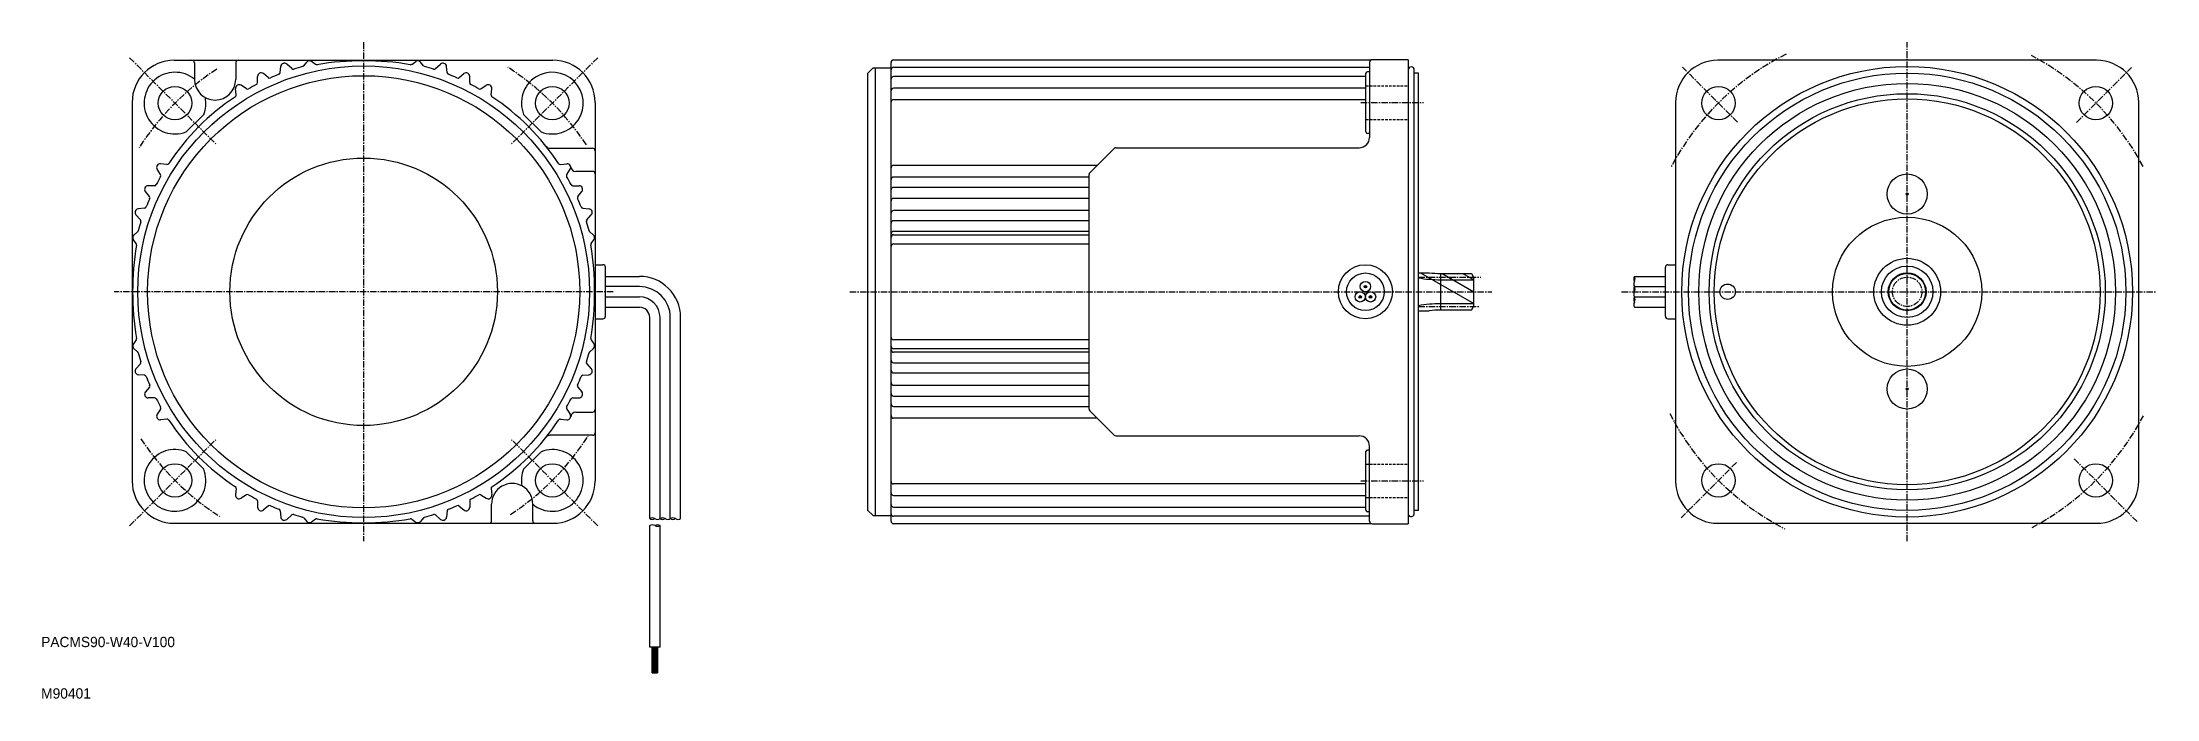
# Model space of a CAD drawing. Extents: x -83 to 327, y 63 to 191.
import ezdxf

# ---------------------------------------------------------------- set-up
doc = ezdxf.new("R2010")
doc.units = 0
doc.linetypes.add('CENTER', pattern=[2, 1.25, -0.25, 0.25, -0.25])
doc.linetypes.add('DASHED', pattern=[0.75, 0.5, -0.25])
doc.layers.get('0').update_dxf_attribs({"linetype": 'CONTINUOUS'})
doc.layers.add('CENTER', color=1, linetype='CENTER')

msp = doc.modelspace()

# ---------------------------------------------------------------- linework, layer by layer
at = {"color": 7, "linetype": 'CONTINUOUS'}
for p, q in [((-57.8, 187.52), (15.8, 187.52)), ((-53.87, 187.02), (-53.87, 183.79)), ((-45.87, 187.02), (-45.87, 183.79)), ((-37.24, 185.12), (-37.12, 186.32)), ((-34.98, 185.89), (-35.95, 186.77)), ((-32.65, 186.45), (-32.07, 187.15)), ((-30.36, 186.73), (-31.13, 187.28)), ((-11.64, 186.73), (-10.87, 187.28)), ((-9.35, 186.45), (-9.93, 187.15)), ((-7.02, 185.89), (-6.05, 186.77)), ((-4.76, 185.12), (-4.88, 186.32)), ((78, 186.02), (77, 185.02)), ((77, 100.02), (77, 185.02)), ((78, 186.02), (81.5, 186.02)), ((78.5, 99.02), (78.5, 186.02)), ((81.5, 97.94), (81.5, 187.1)), ((82, 187.6), (174.86, 187.6)), ((82, 186.16), (174.5, 186.16)), ((173.8, 173.59), (173.8, 184.99)), ((174.5, 185.29), (174.1, 185.29)), ((174.5, 187.12), (174.5, 172.52)), ((182, 187.62), (175, 187.62)), ((182, 187.62), (182, 97.42)), ((183.2, 99.42), (183.2, 185.62)), ((184, 185.02), (183.2, 185.02)), ((184, 100.02), (184, 185.02)), ((315.8, 187.52), (242.2, 187.52)), ((-45.76, 180.79), (-45.89, 181.99)), ((-43.8, 181.99), (-44.81, 182.65)), ((-41.61, 183.18), (-41.62, 184.38)), ((-39.54, 184.17), (-40.47, 184.93)), ((-2.46, 184.17), (-1.53, 184.93)), ((-0.39, 183.18), (-0.38, 184.38)), ((1.8, 181.99), (2.81, 182.65)), ((3.76, 180.79), (3.89, 181.99)), ((173.8, 184.35), (82, 184.35)), ((173.8, 182.1), (82, 182.1)), ((-66, 179.32), (-66, 105.72)), ((-52.09, 176.99), (-55.48, 173.6)), ((13.48, 173.6), (10.08, 176.99)), ((24, 179.32), (24, 105.72)), ((82, 179.88), (173.8, 179.88)), ((234, 179.32), (234, 105.72)), ((324, 105.72), (324, 179.32)), ((174.5, 173.29), (174.1, 173.29)), ((15.25, 170.42), (23.5, 170.42)), ((124.85, 170.37), (120.15, 165.67)), ((125.21, 170.52), (172.5, 170.52)), ((-60.47, 165.32), (-61.13, 166.33)), ((-59.27, 167.28), (-60.47, 167.41)), ((17.27, 167.28), (18.47, 167.41)), ((18.47, 165.32), (19.13, 166.33)), ((23.5, 165.92), (20.24, 165.92)), ((82, 167.1), (121.58, 167.1)), ((120, 164.83), (82, 164.83)), ((120, 119.73), (120, 165.31)), ((-62.65, 161.06), (-63.41, 161.99)), ((-61.66, 163.13), (-62.87, 163.14)), ((19.66, 163.13), (20.87, 163.14)), ((20.65, 161.06), (21.41, 161.99)), ((120, 162.81), (82, 162.81)), ((120, 160.68), (82, 160.68)), ((-64.38, 156.5), (-65.25, 157.47)), ((-63.6, 158.76), (-64.8, 158.64)), ((21.6, 158.76), (22.8, 158.64)), ((22.38, 156.5), (23.25, 157.47)), ((120, 158.29), (82, 158.29)), ((120, 156.34), (82, 156.34)), ((-65.21, 151.88), (-65.76, 152.64)), ((-64.93, 154.17), (-65.63, 153.59)), ((22.93, 154.17), (23.63, 153.59)), ((23.21, 151.88), (23.76, 152.64)), ((82, 154.27), (120, 154.27)), ((82, 153.6), (120, 153.6)), ((82, 151.84), (120, 151.84)), ((24, 147.77), (25.5, 147.77)), ((26, 137.77), (26, 147.27)), ((26, 145.52), (32.6, 145.52)), ((184, 146.19), (186.1, 146.19)), ((188.3, 146.09), (188.3, 138.95)), ((188.3, 146.09), (194.3, 146.09)), ((194.3, 146.09), (194.8, 145.23)), ((194.3, 146.09), (194.3, 146.09)), ((194.8, 139.81), (194.8, 145.23)), ((226, 145.52), (232, 145.52)), ((232, 137.77), (232, 147.27)), ((232.5, 147.77), (234, 147.77)), ((32.6, 143.52), (26, 143.52)), ((26, 141.52), (32.6, 141.52)), ((194.3, 138.95), (194.8, 139.81)), ((226, 143.52), (232, 143.52)), ((226, 141.52), (232, 141.52)), ((24, 137.27), (25.5, 137.27)), ((26, 139.52), (32.6, 139.52)), ((34.6, 98.42), (34.6, 137.52)), ((36.6, 98.42), (36.6, 137.52)), ((38.6, 98.42), (38.6, 137.52)), ((40.6, 98.42), (40.6, 137.52)), ((184, 138.84), (186.1, 138.84)), ((194.3, 138.95), (188.3, 138.95)), ((226, 139.52), (232, 139.52)), ((232.5, 137.27), (234, 137.27)), ((-65.21, 133.15), (-65.76, 132.39)), ((23.21, 133.15), (23.76, 132.39)), ((120, 133.2), (82, 133.2)), ((-64.93, 130.87), (-65.63, 131.45)), ((-64.38, 128.54), (-65.25, 127.56)), ((22.38, 128.54), (23.25, 127.56)), ((22.93, 130.87), (23.63, 131.45)), ((120, 131.44), (82, 131.44)), ((120, 130.77), (82, 130.77)), ((82, 128.7), (120, 128.7)), ((-63.6, 126.28), (-64.8, 126.4)), ((-62.65, 123.98), (-63.41, 123.04)), ((20.65, 123.98), (21.41, 123.04)), ((21.6, 126.28), (22.8, 126.4)), ((82, 126.75), (120, 126.75)), ((82, 124.35), (120, 124.35)), ((-61.66, 121.91), (-62.87, 121.9)), ((-60.47, 119.71), (-61.13, 118.71)), ((18.47, 119.71), (19.13, 118.71)), ((19.66, 121.91), (20.87, 121.9)), ((82, 122.23), (120, 122.23)), ((82, 120.21), (120, 120.21)), ((120.15, 119.37), (124.85, 114.67)), ((-59.27, 117.76), (-60.47, 117.63)), ((17.27, 117.76), (18.47, 117.63)), ((20.24, 119.12), (23.5, 119.12)), ((121.58, 117.94), (82, 117.94)), ((-52.09, 108.04), (-55.48, 111.43)), ((10.08, 108.04), (13.48, 111.43)), ((23.5, 114.62), (15.25, 114.62)), ((125.21, 114.52), (172.5, 114.52)), ((173.8, 100.05), (173.8, 111.45)), ((174.5, 111.75), (174.1, 111.75)), ((174.5, 97.92), (174.5, 112.52)), ((-45.76, 104.25), (-45.89, 103.05)), ((-43.8, 103.05), (-44.81, 102.39)), ((1.8, 103.05), (2.81, 102.39)), ((3.76, 104.25), (3.89, 103.05)), ((173.8, 105.16), (82, 105.16)), ((82, 102.94), (173.8, 102.94)), ((-41.61, 101.86), (-41.62, 100.65)), ((-39.54, 100.87), (-40.47, 100.11)), ((-37.24, 99.92), (-37.12, 98.72)), ((-34.98, 99.14), (-35.95, 98.26)), ((-7.02, 99.14), (-6.05, 98.26)), ((-4.76, 99.92), (-4.88, 98.72)), ((-2.46, 100.87), (-1.53, 100.11)), ((-0.39, 101.86), (-0.38, 100.65)), ((3.87, 98.02), (3.87, 101.25)), ((11.87, 98.02), (11.87, 101.25)), ((77, 100.02), (78, 99.02)), ((78, 99.02), (81.5, 99.02)), ((82, 100.68), (173.8, 100.68)), ((174.5, 98.88), (82, 98.88)), ((174.5, 99.75), (174.1, 99.75)), ((184, 100.02), (183.2, 100.02)), ((-57.8, 97.52), (15.8, 97.52)), ((-32.65, 98.59), (-32.07, 97.88)), ((-30.36, 98.3), (-31.13, 97.76)), ((-11.64, 98.3), (-10.87, 97.76)), ((-9.35, 98.59), (-9.93, 97.88)), ((34.6, 73.42), (34.6, 97.08)), ((36.6, 73.42), (36.6, 97.08)), ((174.86, 97.44), (82, 97.44)), ((175, 97.42), (182, 97.42)), ((242.2, 97.52), (315.8, 97.52)), ((36.6, 73.42), (34.6, 73.42)), ((35.1, 68.42), (35.1, 73.42)), ((36.1, 73.42), (36.1, 68.42)), ((35.1, 68.42), (36.1, 68.42))]:
    msp.add_line(p, q, dxfattribs=at)
at = {"color": 3, "linetype": 'DASHED'}
for p, q in [((173.8, 182.54), (182, 182.54)), ((173.8, 176.04), (182, 176.04)), ((173.8, 109), (182, 109)), ((173.8, 102.5), (182, 102.5))]:
    msp.add_line(p, q, dxfattribs=at)
at = {"color": 3, "linetype": 'CONTINUOUS'}
for p, q in [((184.43, 146.19), (194.8, 140.21)), ((188.3, 144.85), (194.8, 144.85)), ((188.61, 146.09), (194.8, 142.52)), ((192.61, 146.09), (194.8, 144.83)), ((194.8, 140.18), (188.3, 140.18)), ((35.1, 73.33), (35.19, 73.42)), ((35.1, 73.19), (35.33, 73.42)), ((35.1, 73.05), (35.47, 73.42)), ((35.1, 72.9), (35.61, 73.42)), ((35.1, 72.76), (35.76, 73.42)), ((35.1, 72.62), (35.9, 73.42)), ((35.1, 72.48), (36.04, 73.42)), ((35.1, 72.34), (36.1, 73.34)), ((35.1, 72.2), (36.1, 73.2)), ((35.1, 72.06), (36.1, 73.06)), ((35.1, 71.91), (36.1, 72.91)), ((35.1, 71.77), (36.1, 72.77)), ((35.1, 71.63), (36.1, 72.63)), ((35.1, 71.49), (36.1, 72.49)), ((35.1, 71.35), (36.1, 72.35)), ((35.1, 71.21), (36.1, 72.21)), ((35.1, 71.07), (36.1, 72.07)), ((35.1, 70.92), (36.1, 71.92)), ((35.1, 70.78), (36.1, 71.78)), ((35.1, 70.64), (36.1, 71.64)), ((35.1, 70.5), (36.1, 71.5)), ((35.1, 70.36), (36.1, 71.36)), ((35.1, 70.22), (36.1, 71.22)), ((35.1, 70.08), (36.1, 71.08)), ((35.1, 69.93), (36.1, 70.93)), ((35.1, 69.79), (36.1, 70.79)), ((35.1, 69.65), (36.1, 70.65)), ((35.1, 69.51), (36.1, 70.51)), ((35.1, 69.37), (36.1, 70.37)), ((35.1, 69.23), (36.1, 70.23)), ((35.1, 69.09), (36.1, 70.09)), ((35.1, 68.94), (36.1, 69.94)), ((35.1, 68.8), (36.1, 69.8)), ((35.1, 68.66), (36.1, 69.66)), ((35.1, 68.52), (36.1, 69.52)), ((35.14, 68.42), (36.1, 69.38)), ((35.28, 68.42), (36.1, 69.24)), ((35.42, 68.42), (36.1, 69.1)), ((35.56, 68.42), (36.1, 68.95)), ((35.71, 68.42), (36.1, 68.81)), ((35.85, 68.42), (36.1, 68.67)), ((35.99, 68.42), (36.1, 68.53))]:
    msp.add_line(p, q, dxfattribs=at)
at = {"color": 7, "linetype": 'CONTINUOUS'}
for centre, radius in [((-21, 142.52), 43.9), ((279, 142.52), 43.8), ((279, 142.52), 42.5), ((-21, 142.52), 42), ((-57.67, 179.19), 3.25), ((15.67, 179.19), 3.25), ((279, 142.52), 40.5), ((242.33, 179.19), 3.25), ((279, 142.52), 38.5), ((315.67, 179.19), 3.25), ((279, 142.52), 37.5), ((-21, 142.52), 26), ((279, 161.52), 3.9), ((279, 161.52), 0.2), ((279, 142.52), 14.5), ((279, 142.52), 6.5), ((173.7, 142.52), 5.25), ((173.7, 142.52), 3.65), ((173.7, 143.52), 1), ((244.1, 142.52), 1.5), ((279, 142.52), 5), ((279, 142.52), 3.68), ((279, 142.52), 3.57), ((172.7, 141.52), 1), ((172.7, 141.52), 0.25), ((172.7, 141.52), 0.2), ((172.7, 141.52), 0.15), ((172.7, 141.52), 0.1), ((173.7, 143.52), 0.25), ((173.7, 143.52), 0.2), ((173.7, 143.52), 0.15), ((173.7, 143.52), 0.1), ((174.7, 141.52), 1), ((174.7, 141.52), 0.25), ((174.7, 141.52), 0.2), ((174.7, 141.52), 0.15), ((174.7, 141.52), 0.1), ((279, 123.62), 3.9), ((279, 123.62), 0.2), ((-57.67, 105.85), 3.25), ((15.67, 105.85), 3.25), ((242.33, 105.85), 3.25), ((315.67, 105.85), 3.25)]:
    msp.add_circle(centre, radius, dxfattribs=at)
for centre, radius, start, end in [((-57.8, 179.32), 8.2, 90, 180), ((-57.67, 179.19), 6, 50.6551, 291.4463), ((-54.37, 187.02), 0.5, 0, 90), ((-45.37, 187.02), 0.5, 90, 180), ((-40.92, 184.39), 0.7, 50.6231, 180.3765), ((-37.63, 185.16), 0.4, 291.3892, 354.3906), ((-36.42, 186.25), 0.7, 48.0225, 174.3839), ((-34.71, 186.19), 0.4, 228.0202, 287.5198), ((-20.9, 142.42), 45.5, 105.2341, 107.5113), ((-32.96, 186.71), 0.4, 285.235, 320.4072), ((-31.53, 186.71), 0.7, 54.448, 140.4082), ((-30.13, 187.06), 0.4, 234.4507, 279.4246), ((-21, 132.62), 54.8, 90.0005, 99.5254), ((-21, 132.62), 54.8, 80.4744, 89.9993), ((-11.87, 187.06), 0.4, 260.5754, 305.546), ((-10.47, 186.71), 0.7, 39.6033, 125.5472), ((-9.04, 186.71), 0.4, 219.5928, 254.765), ((-21.1, 142.42), 45.5, 72.4887, 74.7658), ((-7.29, 186.19), 0.4, 252.4845, 311.9798), ((-5.58, 186.25), 0.7, 5.6243, 131.9775), ((-4.37, 185.16), 0.4, 185.5951, 248.6056), ((-1.08, 184.39), 0.7, 359.6153, 129.3769), ((15.67, 179.19), 6, 248.5579, 201.4421), ((15.8, 179.32), 8.2, 0, 90), ((82, 187.1), 0.5, 90.0002, 180), ((82, 185.66), 0.5, 90, 179.9885), ((174.1, 184.99), 0.3, 90, 180), ((175, 187.12), 0.5, 90, 180), ((182.6, 185.62), 0.6, 0, 180), ((242.2, 179.32), 8.2, 90, 180), ((315.8, 179.32), 8.2, 0, 90), ((-49.87, 183.79), 4, 180, 359.9986), ((-45.2, 182.07), 0.7, 56.6141, 186.3818), ((-43.58, 182.32), 0.4, 236.6158, 299.6152), ((-20.9, 142.42), 45.5, 117.3827, 119.6182), ((-42.01, 183.18), 0.4, 297.4043, 0.4011), ((-39.29, 184.47), 0.4, 230.6199, 293.6236), ((-20.9, 142.42), 45.5, 111.3827, 113.6179), ((-21.1, 142.42), 45.5, 66.3821, 68.6172), ((-2.71, 184.47), 0.4, 246.3895, 309.4003), ((0.01, 183.18), 0.4, 179.5989, 242.6023), ((-21.1, 142.42), 45.5, 60.3818, 62.6172), ((1.58, 182.32), 0.4, 240.3653, 303.3842), ((3.2, 182.07), 0.7, 353.6191, 123.3745), ((82, 183.85), 0.5, 90, 180), ((82, 181.6), 0.5, 90, 180), ((-20.9, 142.42), 45.5, 123.3816, 146.6222), ((-57.67, 179.19), 6, 338.5554, 10.3558), ((-46.16, 180.75), 0.4, 303.382, 6.3806), ((4.16, 180.75), 0.4, 173.6194, 236.6178), ((-21.1, 142.42), 45.5, 33.3785, 56.6178), ((82, 179.38), 0.5, 90.0115, 180), ((174.1, 173.59), 0.3, 180, 270), ((15.25, 171.42), 1, 218.5775, 269.9943), ((23.5, 169.92), 0.5, 0, 90), ((125.21, 170.02), 0.5, 90, 135), ((172.5, 172.52), 2, 270, 0), ((-20.9, 142.42), 45.5, 150.3823, 152.6176), ((-60.55, 166.71), 0.7, 83.6182, 213.3859), ((-60.8, 165.1), 0.4, 330.3777, 33.3842), ((-59.23, 167.67), 0.4, 263.6124, 326.6039), ((17.23, 167.67), 0.4, 213.392, 276.4019), ((18.8, 165.1), 0.4, 146.6158, 209.6223), ((-21.1, 142.42), 45.5, 27.3823, 29.6175), ((18.55, 166.71), 0.7, 326.6141, 96.3818), ((20.24, 166.92), 1, 186.8926, 270), ((23.5, 165.42), 0.5, 0, 90), ((82, 166.6), 0.5, 90, 180), ((82, 164.33), 0.5, 90, 180), ((120.5, 165.31), 0.5, 135, 180), ((-62.87, 162.44), 0.7, 89.6235, 219.3769), ((-20.9, 142.42), 45.5, 156.3825, 158.6176), ((-62.96, 160.81), 0.4, 336.3895, 39.3912), ((-61.66, 163.53), 0.4, 269.5989, 332.5957), ((19.66, 163.53), 0.4, 207.3977, 270.4011), ((20.96, 160.81), 0.4, 140.6108, 203.6236), ((-21.1, 142.42), 45.5, 21.3822, 23.6173), ((20.87, 162.44), 0.7, 320.6231, 90.3847), ((82, 162.31), 0.5, 90, 180), ((82, 160.18), 0.5, 90, 180), ((-64.73, 157.94), 0.7, 95.6161, 221.983), ((-64.67, 156.23), 0.4, 342.4982, 41.9904), ((-63.64, 159.15), 0.4, 275.5951, 338.6056), ((21.64, 159.15), 0.4, 201.3892, 264.3906), ((22.67, 156.23), 0.4, 138.0096, 197.5062), ((22.73, 157.94), 0.7, 318.0225, 84.3839), ((82, 157.79), 0.5, 90, 180), ((82, 155.84), 0.5, 90, 180), ((-65.19, 153.05), 0.7, 129.5981, 215.552), ((-65.19, 154.48), 0.4, 309.5947, 344.7687), ((-20.9, 142.42), 45.5, 162.4891, 164.7664), ((-21.1, 142.42), 45.5, 15.2335, 17.5108), ((23.19, 154.48), 0.4, 195.235, 230.4163), ((23.19, 153.05), 0.7, 324.4528, 50.4019), ((82, 153.77), 0.5, 90, 180), ((82, 153.1), 0.5, 90, 180), ((-11.11, 142.52), 54.79, 170.4747, 189.5253), ((-65.54, 151.65), 0.4, 350.5754, 35.546), ((23.54, 151.65), 0.4, 144.454, 189.4246), ((-30.9, 142.52), 54.8, 0.0001, 9.525), ((82, 151.34), 0.5, 90, 180), ((25.5, 147.27), 0.5, 0, 90), ((32.6, 137.52), 8, 0, 90), ((188.3, 169.85), 23.76, 264.6894, 270), ((226.87, 145.02), 1, 150, 210), ((226.87, 144.02), 1, 150, 210), ((225.13, 145.02), 1, 330, 30), ((232.5, 147.27), 0.5, 90, 180), ((-30.9, 142.52), 54.8, 350.475, 359.9999), ((32.6, 137.52), 6, 0, 90), ((32.6, 137.52), 4, 0, 90), ((226.87, 143.02), 1, 150, 210), ((226.87, 142.02), 1, 150, 210), ((226.87, 141.02), 1, 150, 210), ((226.87, 140.02), 1, 150, 210), ((225.13, 143.02), 1, 330, 30), ((225.13, 141.02), 1, 330, 30), ((25.5, 137.77), 0.5, 270, 0), ((32.6, 137.52), 2, 0, 90), ((188.3, 115.18), 23.76, 90, 95.3106), ((232.5, 137.77), 0.5, 180, 270), ((-65.19, 131.99), 0.7, 144.448, 230.4019), ((-65.54, 133.39), 0.4, 324.4423, 9.4105), ((23.54, 133.39), 0.4, 170.5895, 215.5577), ((23.19, 131.99), 0.7, 309.5981, 35.5472), ((82, 133.7), 0.5, 180, 270), ((82, 131.94), 0.5, 180, 270), ((-64.73, 127.1), 0.7, 138.017, 264.3847), ((-65.19, 130.56), 0.4, 15.2313, 50.3962), ((-20.9, 142.62), 45.5, 195.2337, 197.5108), ((-64.67, 128.81), 0.4, 318.0096, 17.5155), ((22.67, 128.81), 0.4, 162.4802, 221.9904), ((-21.1, 142.62), 45.5, 342.4892, 344.7665), ((23.19, 130.56), 0.4, 129.5837, 164.7512), ((22.73, 127.1), 0.7, 275.6161, 41.9775), ((82, 131.27), 0.5, 180, 270), ((82, 129.2), 0.5, 180, 270), ((-63.64, 125.88), 0.4, 21.3944, 84.4049), ((-20.9, 142.62), 45.5, 201.3823, 203.6175), ((-62.96, 124.23), 0.4, 320.6199, 23.6236), ((20.96, 124.23), 0.4, 156.3895, 219.4003), ((-21.1, 142.62), 45.5, 336.3826, 338.6177), ((21.64, 125.88), 0.4, 95.6094, 158.6108), ((82, 127.25), 0.5, 180, 270), ((82, 124.85), 0.5, 180, 270), ((-62.87, 122.6), 0.7, 140.6231, 270.3765), ((-61.66, 121.51), 0.4, 27.3916, 90.4011), ((-20.9, 142.62), 45.5, 207.3823, 209.6176), ((-60.8, 119.93), 0.4, 326.6158, 29.6223), ((18.8, 119.93), 0.4, 150.3777, 213.3842), ((-21.1, 142.62), 45.5, 330.3824, 332.6177), ((19.66, 121.51), 0.4, 89.5989, 152.6023), ((20.87, 122.6), 0.7, 269.6153, 39.3769), ((23.5, 119.62), 0.5, 270, 0), ((82, 122.73), 0.5, 180, 270), ((82, 120.71), 0.5, 180, 270), ((120.5, 119.73), 0.5, 180, 225), ((-60.55, 118.32), 0.7, 146.621, 276.3809), ((-59.23, 117.36), 0.4, 33.3842, 96.3876), ((-20.9, 142.62), 45.5, 213.3808, 236.618), ((-21.1, 142.62), 45.5, 303.3822, 326.6209), ((17.23, 117.36), 0.4, 83.5981, 146.596), ((18.55, 118.32), 0.7, 263.6182, 33.3859), ((20.24, 118.12), 1, 90, 173.1074), ((23.5, 115.12), 0.5, 270, 0), ((82, 118.44), 0.5, 180, 270), ((-57.67, 105.85), 6, 68.5554, 21.4446), ((15.67, 105.85), 6, 230.6545, 111.4396), ((15.25, 113.62), 1, 90.0057, 141.4225), ((125.21, 115.02), 0.5, 225, 270), ((172.5, 112.52), 2, 0, 90), ((174.1, 111.45), 0.3, 90, 180), ((15.67, 105.85), 6, 158.5587, 190.3547), ((-57.8, 105.72), 8.2, 180, 270), ((-46.16, 104.29), 0.4, 353.6189, 56.618), ((-45.2, 102.97), 0.7, 173.6101, 303.3859), ((-43.58, 102.72), 0.4, 60.3777, 123.3842), ((-20.9, 142.62), 45.5, 240.382, 242.6173), ((-21.1, 142.62), 45.5, 297.3828, 299.6182), ((1.58, 102.72), 0.4, 56.6158, 119.6277), ((3.2, 102.97), 0.7, 236.621, 6.3809), ((4.16, 104.29), 0.4, 123.3822, 186.3806), ((7.87, 101.25), 4, 359.9986, 180), ((15.8, 105.72), 8.2, 270, 0), ((82, 105.66), 0.5, 180, 269.9885), ((82, 103.44), 0.5, 180, 270), ((242.2, 105.72), 8.2, 180, 270), ((315.8, 105.72), 8.2, 270, 0), ((-42.01, 101.86), 0.4, 359.5989, 62.5957), ((-40.92, 100.65), 0.7, 179.6153, 309.3769), ((-39.29, 100.56), 0.4, 66.3706, 129.3892), ((-20.9, 142.62), 45.5, 246.3822, 248.6173), ((-37.63, 99.88), 0.4, 5.5951, 68.6056), ((-36.42, 98.79), 0.7, 185.6161, 311.983), ((-34.71, 98.85), 0.4, 72.4845, 131.9798), ((-20.9, 142.62), 45.5, 252.4887, 254.766), ((-32.96, 98.33), 0.4, 39.5928, 74.765), ((-9.04, 98.33), 0.4, 105.2313, 140.3962), ((-21.1, 142.62), 45.5, 285.2342, 287.5113), ((-7.29, 98.85), 0.4, 48.0298, 107.5155), ((-5.58, 98.79), 0.7, 228.0225, 354.3839), ((-4.37, 99.88), 0.4, 111.3892, 174.3906), ((-21.1, 142.62), 45.5, 291.3828, 293.6179), ((-2.71, 100.56), 0.4, 50.6088, 113.6105), ((-1.08, 100.65), 0.7, 230.6179, 0.3847), ((0.01, 101.86), 0.4, 117.4043, 180.4011), ((82, 101.18), 0.5, 180, 270), ((82, 99.38), 0.5, 180.0115, 270), ((174.1, 100.05), 0.3, 180, 270), ((182.6, 99.42), 0.6, 179.9905, 0), ((-31.53, 98.33), 0.7, 219.5981, 305.5472), ((-30.13, 97.98), 0.4, 80.5754, 125.5577), ((-21, 152.41), 54.8, 260.4746, 269.9995), ((-21, 152.41), 54.8, 270.0006, 279.5255), ((-11.87, 97.98), 0.4, 54.454, 99.4246), ((-10.47, 98.33), 0.7, 234.448, 320.3967), ((3.37, 98.02), 0.5, 270, 0), ((12.37, 98.02), 0.5, 180, 270), ((35.1, 97.55), 1, 60, 120), ((35.1, 99.28), 1, 240, 300), ((35.1, 96.21), 1, 60, 120), ((36.1, 99.28), 1, 240, 300), ((36.1, 96.21), 1, 60, 120), ((36.1, 97.95), 1, 240, 300), ((37.1, 97.55), 1, 60, 120), ((37.1, 99.28), 1, 240, 300), ((38.1, 99.28), 1, 240, 300), ((39.1, 97.55), 1, 60, 120), ((39.1, 99.28), 1, 240, 300), ((40.1, 99.28), 1, 240, 300), ((82, 97.94), 0.5, 180, 269.9998), ((175, 97.92), 0.5, 180, 270)]:
    msp.add_arc(centre, radius, start, end, dxfattribs=at)
at = {"color": 3, "linetype": 'CONTINUOUS'}
for centre, start, end in [((188.3, 169.85), 260.0959, 270), ((188.3, 115.18), 90, 99.9041)]:
    msp.add_arc(centre, 25, start, end, dxfattribs=at)
at = {"layer": 'CENTER', "color": 1, "linetype": 'CENTER'}
for p, q in [((-21, 191.02), (-21, 94.02)), ((279, 94.02), (279, 191.02)), ((-66.5, 188.02), (-49.76, 171.28)), ((24.5, 188.02), (7.76, 171.28)), ((246.03, 175.49), (235.36, 186.16)), ((311.91, 175.42), (322.57, 186.09)), ((172.8, 179.29), (185, 179.29)), ((184, 145.38), (196.13, 145.38)), ((27.5, 142.52), (-69.5, 142.52)), ((73.5, 142.52), (198.3, 142.52)), ((223.5, 142.52), (327.5, 142.52)), ((184, 139.66), (195.91, 139.66)), ((-66.5, 97.01), (-49.76, 113.76)), ((24.5, 97.01), (7.76, 113.76)), ((245.83, 109.34), (234.89, 98.4)), ((323.67, 97.85), (311.39, 110.13)), ((172.8, 105.75), (185, 105.75))]:
    msp.add_line(p, q, dxfattribs=at)
msp.add_circle((279, 142.52), 2.86, dxfattribs=at)
for centre, radius, start, end in [((-20.9, 142.42), 52, 123.4563, 147.2981), ((-21.1, 142.42), 52, 33.4563, 57.2981), ((278.86, 142.55), 51.77, 116.8746, 152.1991), ((279.15, 142.55), 51.77, 28.0394, 62.3901), ((279.1, 142.62), 52, 207.2141, 242.6598), ((278.9, 142.62), 52, 297.942, 332.2346), ((-20.9, 142.62), 52, 213.4563, 237.2981), ((-21.1, 142.62), 52, 303.4563, 327.2981)]:
    msp.add_arc(centre, radius, start, end, dxfattribs=at)

# ---------------------------------------------------------------- texts
at = {"color": 7, "linetype": 'CONTINUOUS'}
for s, p in [('PACMS90-W40-V100', (-83.68, 73.44)), ('M90401', (-83.68, 63.44))]:
    msp.add_text(s, height=2, dxfattribs=at).set_placement(p)

doc.saveas('drawing.dxf')
